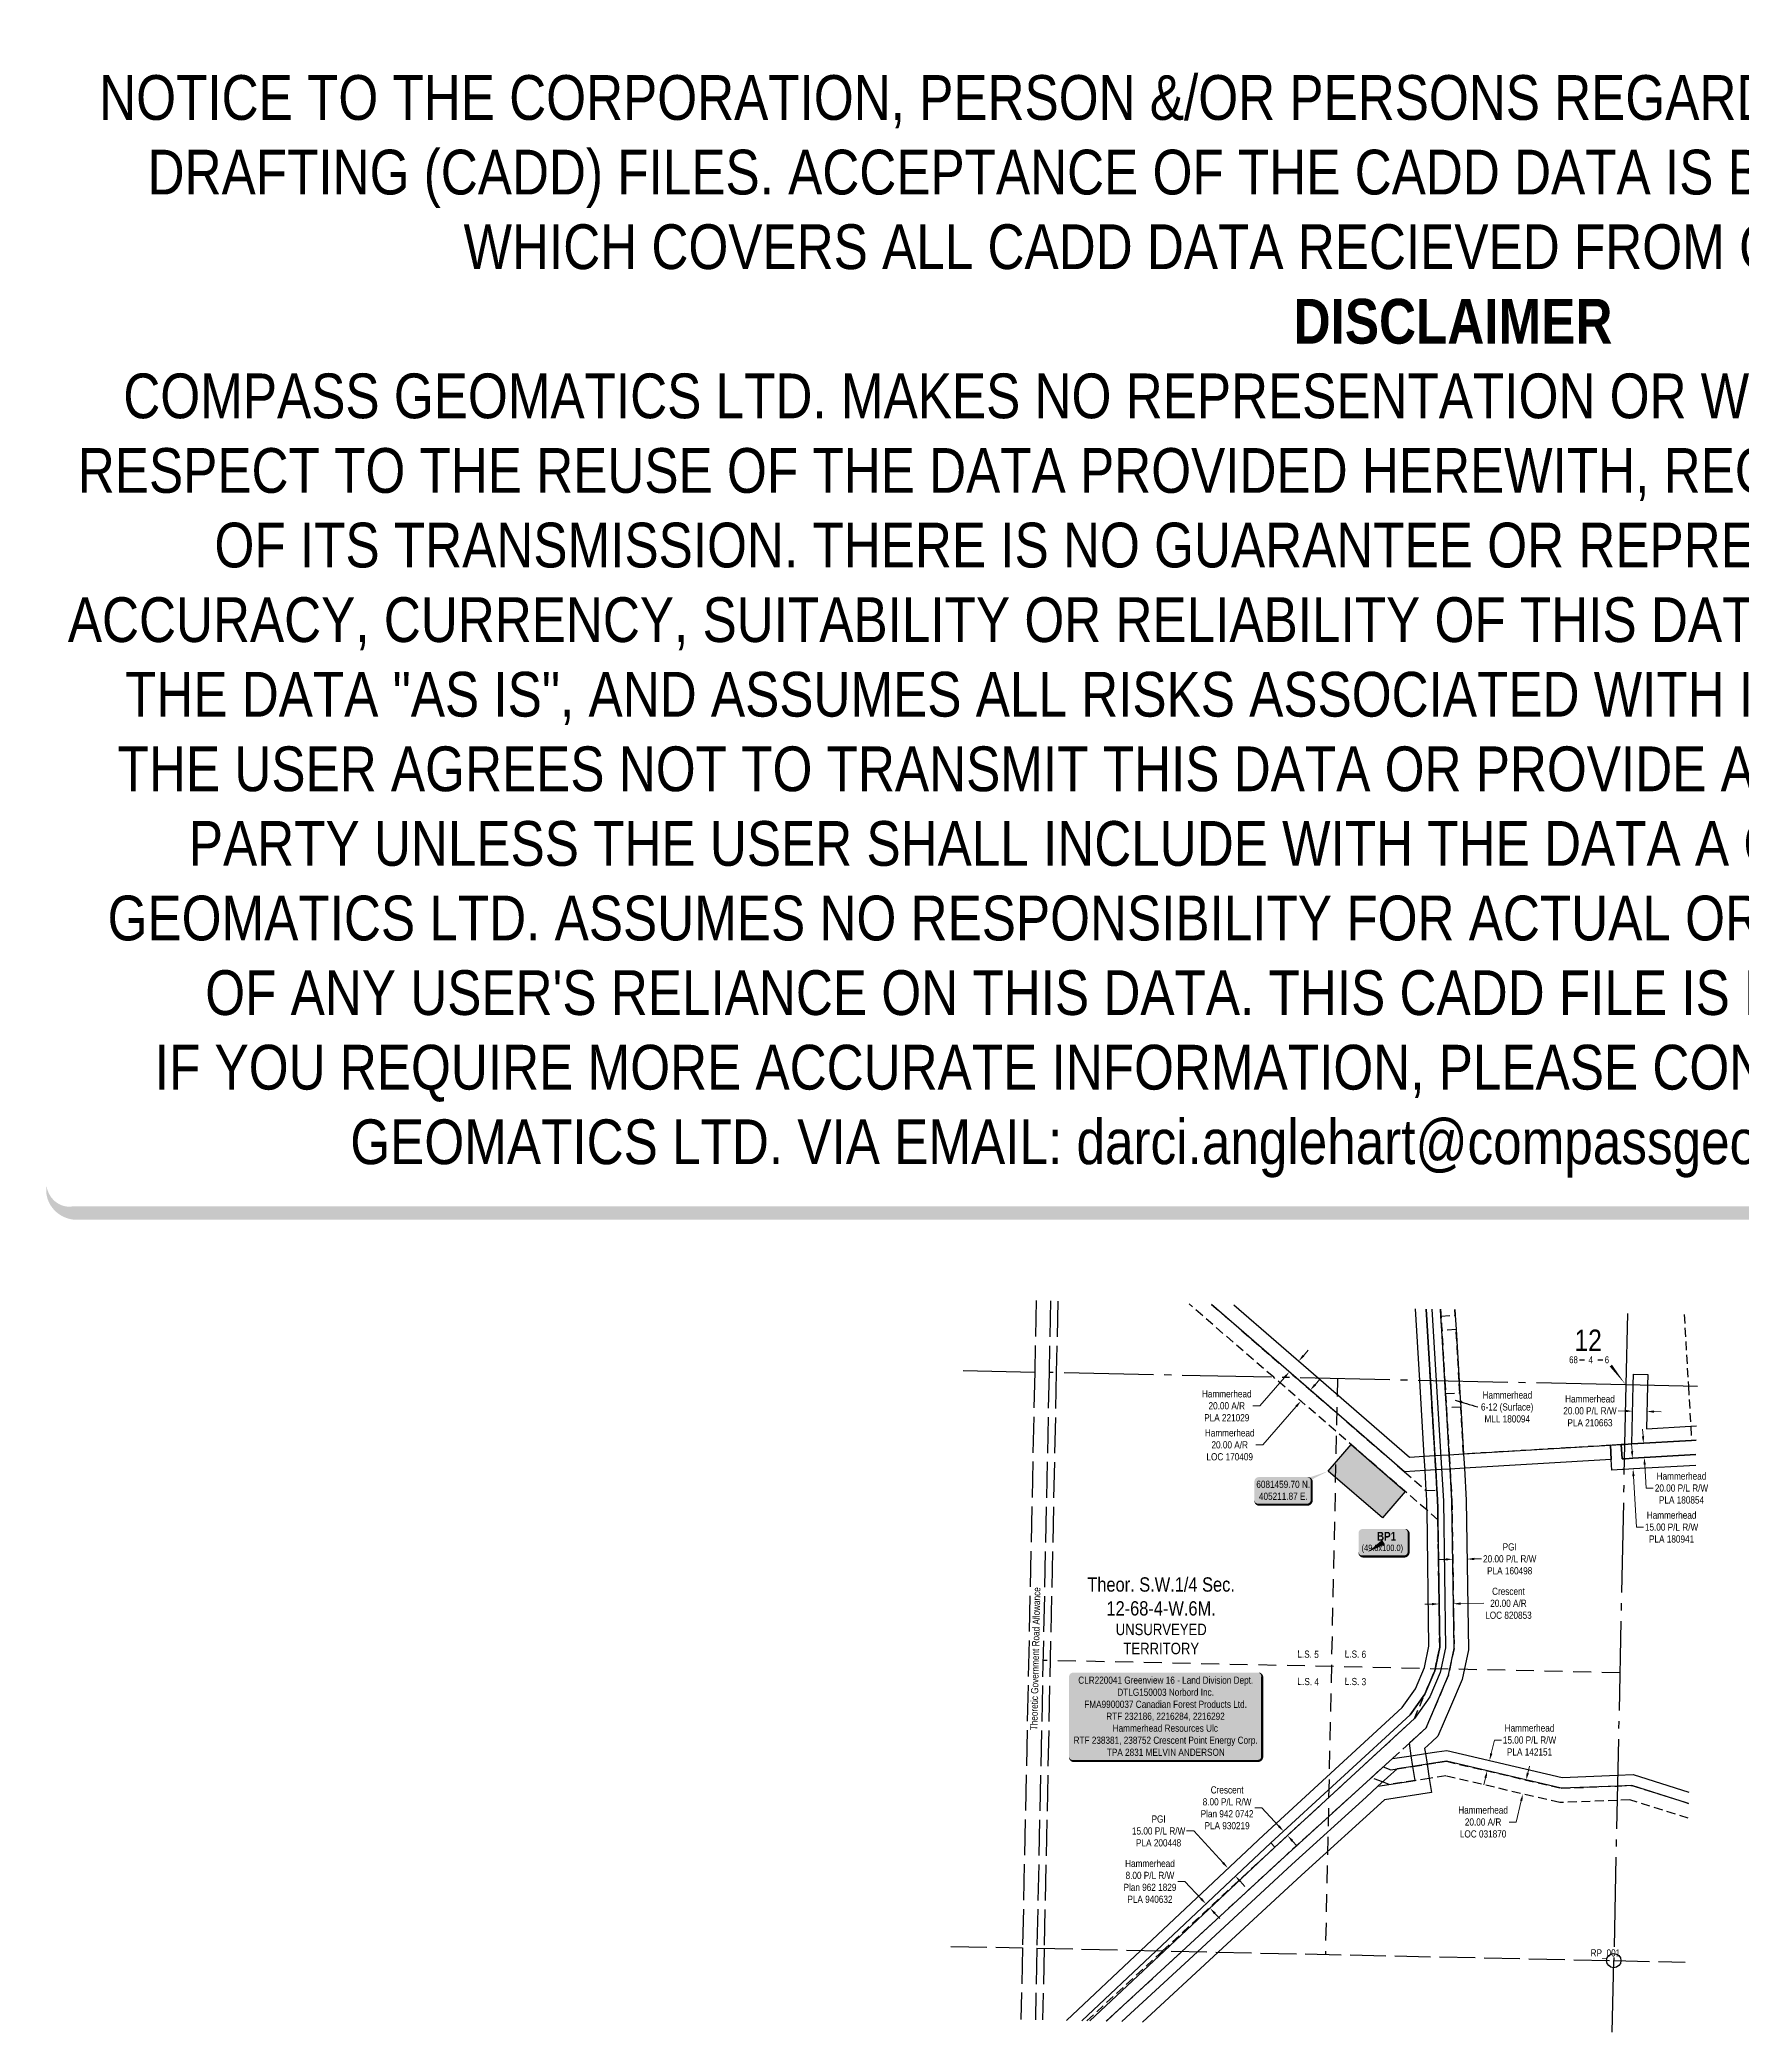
# Model space of a CAD drawing. Extents: x 403412 to 407360, y 6080676 to 6083459.
# Drawn here: x 403412 to 405789, y 6080676 to 6083459 of the extents above; entities that cross this region are included whole.
import ezdxf
from ezdxf.enums import TextEntityAlignment as Align

# ---------------------------------------------------------------- set-up
doc = ezdxf.new("R2010")
doc.units = 0
doc.header["$LTSCALE"] = 5
doc.header["$PDSIZE"] = 0.5
for name, pattern in [('foc-ACCESSROAD', [3.75, 2.5, -1.25]), ('foc-LSD', [8, 5, -3]), ('foc-QUARTERLINE', [33, 25, -3, 2, -3]), ('foc-UNSURVEYED', [12.5, 10, -2.5])]:
    doc.linetypes.add(name, pattern=pattern)
doc.layers.get('Defpoints').update_dxf_attribs({"color": 9})
for name, color, linetype in [('10', 1, 'Continuous'), ('35', 37, 'Continuous'), ('9', 3, 'Continuous'), ('C-AR', 13, 'foc-ACCESSROAD'), ('C-RW', 13, 'Continuous'), ('C-SYMBOL', 7, 'Continuous'), ('DETAIL-T', 7, 'Continuous'), ('F-AR', 190, 'foc-ACCESSROAD'), ('F-RW', 190, 'Continuous'), ('F-WS', 190, 'foc-ACCESSROAD'), ('L-QSEC', 8, 'foc-QUARTERLINE'), ('L-ROAD-T', 7, 'Continuous'), ('L-SECLBL', 7, 'Continuous'), ('L-SECTION-LSD', 7, 'foc-LSD'), ('L-UNS-T', 3, 'Continuous'), ('L-USEC', 7, 'foc-UNSURVEYED'), ('P-TEMP-BLOCKS', 250, 'Continuous'), ('P-TEMP-H', 41, 'Continuous'), ('P-TEMP_WORKSPACE', 46, 'Continuous')]:
    doc.layers.add(name, color=color, linetype=linetype)
for name, color, linetype, lineweight in [('C-AR-T', 13, 'Continuous', 9), ('C-RW-T', 13, 'Continuous', 9), ('F-AR-T', 190, 'Continuous', 9), ('F-RW-T', 190, 'Continuous', 9), ('F-WS-T', 190, 'Continuous', 9)]:
    doc.layers.add(name, color=color, linetype=linetype, lineweight=lineweight)
doc.layers.add('DISCLAIMER', color=7, linetype='Continuous', plot=False)
doc.styles.add('100L', font='ARIALN.TTF', dxfattribs={"height": 11})
doc.styles.add('175L', font='ARIALN.TTF', dxfattribs={"height": 20})
doc.styles.add('80', font='ARIALN.TTF', dxfattribs={"height": 10})
doc.styles.add('80CG', font='ARIALN.TTF', dxfattribs={"height": 10})
doc.styles.add('80L', font='ARIALN.TTF', dxfattribs={"height": 10})
doc.styles.add('BOLD', font='ARIALNB.TTF')
doc.styles.add('SIMPLEX', font='ARIALN.TTF')
doc.dimstyles.new('Compass 5 000', dxfattribs={"dimscale": 5, "dimtxt": 9, "dimasz": 2, "dimexe": 0.2, "dimexo": 0.0625, "dimgap": 0.5, "dimtad": 0, "dimtih": 1, "dimtoh": 1, "dimzin": 0, "dimdsep": 46, "dimtxsty": '80CG', "dimcen": 0.1, "dimse1": 1, "dimse2": 1, "dimclrd": 256, "dimclrt": 256, "dimaunit": 1, "dimadec": 4, "dimazin": 0, "dimtfac": 0.06, "dimtofl": 0, "dimtmove": 0, "dimatfit": 1, "dimfxl": 0.2, "dimtolj": 1, "dimtzin": 0, "dimlwd": -1, "dimarcsym": 0})

# ---------------------------------------------------------------- blocks, each defined once
blk = doc.blocks.new('L-SECLBL')
at = {"layer": '9', "color": 7}
for p, q in [((-5.082139060913505, -27.83004804289613), (-12.28857354467345, -27.83004804289613)), ((20.70431141927111, -27.83004804289613), (13.49787693551116, -27.83004804289613))]:
    blk.add_line(p, q, dxfattribs=at)
at = {"layer": '10', "color": 2, "style": 'SIMPLEX'}
blk.add_attdef('SEC', text='', height=30, dxfattribs=at).set_placement((0, 0), align=Align.MIDDLE)
at = {"layer": '10', "color": 5, "style": '80L'}
blk.add_attdef('TWP', text='', height=9.5, dxfattribs=at).set_placement((-14.43410290347765, -27.36845155570791), align=Align.MIDDLE_RIGHT)
blk.add_attdef('RGE', text='', height=9.5, dxfattribs=at).set_placement((3.622123863462547, -27.36845155570791), align=Align.MIDDLE_CENTER)
blk.add_attdef('MER', text='', height=9.5, dxfattribs=at).set_placement((23.16775162027989, -27.36845155570791), align=Align.MIDDLE_LEFT)
blk = doc.blocks.new('*U419')
h = blk.add_hatch(color=255)
edge = h.paths.add_edge_path()
edge.add_line((-129, -62.5), (129, -62.5))
edge.add_arc((129, -56.5), 6, 270, 360)
edge.add_line((135, -56.5), (135, 55))
edge.add_arc((129, 55), 6, 0, 90)
edge.add_line((129, 61), (-129, 61))
edge.add_arc((-129, 55), 6, 90, 180)
edge.add_line((-135, 55), (-135, -56.5))
edge.add_arc((-129, -56.5), 6, 180, 270)
at = {"color": 44, "flags": 128}
blk.add_lwpolyline([(-129, -62.5, 3, 3, 0), (129, -62.5, 3, 3, 0.414213562373095), (135, -56.5, 3, 3, 0), (135, 55, 3, 0, 0.414213562373095), (129, 61, 0, 0, 0), (-129, 61, 0, 0, 0.414213562373095), (-135, 55, 0, 0, 0), (-135, -56.5, 0, 3, 0.414213562373095)], format="xyseb", close=True, dxfattribs=at)
at = {"color": 44, "style": '80'}
blk.add_attdef('ENTER_TEXT_001', (-35.98567530695772, -4.996589358799454), '', height=10, dxfattribs=at)
blk = doc.blocks.new('*D420')
at = {"layer": 'Defpoints', "color": 0, "transparency": 16777216}
for p in [(405491.2335192653, 6081027.488871176), (405483.6843855345, 6081008.717402964), (405486.6611489438, 6081008.018353018)]:
    blk.add_point(p, dxfattribs=at)
at = {"layer": 'F-AR-T', "transparency": 16777216}
for p, q in [((405490.5429191621, 6081037.923087136), (405492.8290824682, 6081047.658253151)), ((405481.3982222284, 6080998.982236949), (405474.471607034, 6080969.486641134)), ((405474.471607034, 6080969.486641134), (405464.4716070341, 6080969.486641135))]:
    blk.add_line(p, q, dxfattribs=at)
for points in [[(405488.9203914929, 6081038.304114353), (405492.1654468311, 6081037.542059918), (405488.256755856, 6081028.187921122)], [(405479.7756945592, 6080999.363264166), (405483.0207498975, 6080998.601209731), (405483.6843855345, 6081008.717402964)]]:
    blk.add_solid(points, dxfattribs=at)
at = {"layer": 'F-AR-T', "transparency": 16777216, "insert": (405428.1346356836, 6080969.486641133), "char_height": 10, "attachment_point": 5, "style": '80CG'}
blk.add_mtext('\\A1;Hammerhead\\P20.00 A/R\\PLOC 031870', dxfattribs=at)
blk = doc.blocks.new('*D421')
at = {"layer": 'Defpoints', "color": 0, "transparency": 16777216}
for p in [(405173.6935072229, 6081557.620781346), (405187.13691231, 6081545.966592046), (405200.2322718916, 6081561.07242387)]:
    blk.add_point(p, dxfattribs=at)
at = {"layer": 'F-AR-T', "transparency": 16777216}
for p, q in [((405193.3392115091, 6081580.282603128), (405199.8895562137, 6081587.838593086)), ((405167.1431625183, 6081550.064791388), (405120.5067995531, 6081496.268555289)), ((405120.5067995531, 6081496.268555289), (405110.5067995531, 6081496.268555289))]:
    blk.add_line(p, q, dxfattribs=at)
for points in [[(405192.0798798497, 6081581.374327246), (405194.598543169, 6081579.190879012), (405186.7888668044, 6081572.72661317)], [(405165.8838308589, 6081551.156515505), (405168.4024941782, 6081548.973067271), (405173.6935072229, 6081557.620781346)]]:
    blk.add_solid(points, dxfattribs=at)
at = {"layer": 'F-AR-T', "transparency": 16777216, "insert": (405074.1698282026, 6081496.26855529), "char_height": 10, "attachment_point": 5, "style": '80CG'}
blk.add_mtext('\\A1;Hammerhead\\P20.00 A/R\\PLOC 170409', dxfattribs=at)
blk = doc.blocks.new('*D422')
at = {"layer": 'C-AR-T', "transparency": 16777216}
for p, q in [((405356.684809745, 6081273.924725789), (405346.6858510927, 6081273.780414075)), ((405396.6788042444, 6081274.501946087), (405429.2710348879, 6081274.972339138))]:
    blk.add_line(p, q, dxfattribs=at)
for points in [[(405356.6607577926, 6081275.591218897), (405356.7088616973, 6081272.258232679), (405366.6837683973, 6081274.069037503)], [(405396.654752292, 6081276.168439195), (405396.7028561967, 6081272.835452978), (405386.6798455922, 6081274.357634373)]]:
    blk.add_solid(points, dxfattribs=at)
at = {"layer": 'Defpoints', "color": 0, "transparency": 16777216}
for p in [(405366.6320633803, 6081277.651534804), (405386.6281405753, 6081277.940131675), (405386.6798455922, 6081274.357634373)]:
    blk.add_point(p, dxfattribs=at)
at = {"layer": 'C-AR-T', "transparency": 16777216, "insert": (405463.5718534418, 6081274.972339138), "char_height": 10, "attachment_point": 5, "style": '80CG'}
blk.add_mtext('\\A1;Crescent\\P20.00 A/R\\PLOC 820853', dxfattribs=at)
blk = doc.blocks.new('*D423')
at = {"layer": 'Defpoints', "color": 0, "transparency": 16777216}
for p in [(405437.245721785, 6081055.573426976), (405448.4713287441, 6081052.937232055), (405445.0424643293, 6081038.336231222)]:
    blk.add_point(p, dxfattribs=at)
at = {"layer": 'F-RW-T', "transparency": 16777216}
for p, q in [((405439.5319040437, 6081065.30858854), (405443.9218646233, 6081084.002188031)), ((405443.9218646233, 6081084.002188031), (405453.9218646234, 6081084.00218803)), ((405431.5306751117, 6081031.237264579), (405429.2444928532, 6081021.502103016))]:
    blk.add_line(p, q, dxfattribs=at)
for points in [[(405437.9093771165, 6081065.689618916), (405441.1544309711, 6081064.927558163), (405437.245721785, 6081055.573426976)], [(405429.9081481844, 6081031.618294955), (405433.1532020391, 6081030.856234202), (405433.8168573704, 6081040.972426143)]]:
    blk.add_solid(points, dxfattribs=at)
at = {"layer": 'F-RW-T', "transparency": 16777216, "insert": (405493.0078127827, 6081084.002188031), "char_height": 10, "attachment_point": 5, "style": '80CG'}
blk.add_mtext('\\A1;Hammerhead\\P15.00 P/L R/W\\PPLA 142151', dxfattribs=at)
blk = doc.blocks.new('*D424')
at = {"layer": 'Defpoints', "color": 0, "transparency": 16777216}
for p in [(405385.8844918346, 6081329.465491724), (405405.7791740518, 6081336.767472866), (405405.8804055576, 6081329.754114724)]:
    blk.add_point(p, dxfattribs=at)
at = {"layer": 'F-RW-T', "transparency": 16777216}
for p, q in [((405375.784301882, 6081336.334523912), (405365.7853434353, 6081336.190197955)), ((405415.7781324984, 6081336.911798823), (405425.7770909451, 6081337.056124779))]:
    blk.add_line(p, q, dxfattribs=at)
for points in [[(405375.7602475559, 6081338.001016987), (405375.808356208, 6081334.668030837), (405385.7832603286, 6081336.478849867)], [(405415.7540781724, 6081338.578291898), (405415.8021868245, 6081335.245305748), (405405.7791740518, 6081336.767472866)]]:
    blk.add_solid(points, dxfattribs=at)
at = {"layer": 'F-RW-T', "transparency": 16777216, "insert": (405465.3166543831, 6081337.056124779), "char_height": 10, "attachment_point": 5, "style": '80CG'}
blk.add_mtext('\\A1;PGI\\P20.00 P/L R/W\\PPLA 160498', dxfattribs=at)
blk = doc.blocks.new('*D425')
at = {"layer": 'Defpoints', "color": 0, "transparency": 16777216}
for p in [(405637.6326003633, 6081462.583797421), (405652.1706178671, 6081478.45184491), (405653.0416790377, 6081463.480315736)]:
    blk.add_point(p, dxfattribs=at)
at = {"layer": 'F-RW-T', "transparency": 16777216}
for p, q in [((405636.1807096726, 6081487.538444197), (405635.5998801526, 6081497.5215618)), ((405638.2134298834, 6081452.600679819), (405642.3574920797, 6081381.373824386)), ((405642.3574920797, 6081381.373824386), (405652.3574920798, 6081381.373824387))]:
    blk.add_line(p, q, dxfattribs=at)
for points in [[(405637.8445626064, 6081487.635249117), (405634.5168567389, 6081487.441639277), (405636.7615391928, 6081477.555326596)], [(405639.8772828172, 6081452.697484739), (405636.5495769497, 6081452.503874899), (405637.6326003633, 6081462.583797421)]]:
    blk.add_solid(points, dxfattribs=at)
at = {"layer": 'F-RW-T', "transparency": 16777216, "insert": (405691.4434402372, 6081381.373824387), "char_height": 10, "attachment_point": 5, "style": '80CG'}
blk.add_mtext('\\A1;Hammerhead\\P15.00 P/L R/W\\PPLA 180941', dxfattribs=at)
blk = doc.blocks.new('*D426')
at = {"layer": 'Defpoints', "color": 0, "transparency": 16777216}
for p in [(405666.1072321255, 6081499.293985002), (405653.2789479224, 6081478.516397011), (405667.2699140917, 6081479.331268267)]:
    blk.add_point(p, dxfattribs=at)
at = {"layer": 'F-RW-T', "transparency": 16777216}
for p, q in [((405651.534824585, 6081508.462195731), (405650.9533832137, 6081518.445277717)), ((405653.8603892936, 6081468.533315025), (405655.7583051579, 6081435.946969071)), ((405655.7583051579, 6081435.946969071), (405665.7583051579, 6081435.946969072))]:
    blk.add_line(p, q, dxfattribs=at)
for points in [[(405653.1986715825, 6081508.559102627), (405649.8709775874, 6081508.365288836), (405652.1162659562, 6081498.479113746)], [(405655.5242362911, 6081468.630221921), (405652.196542296, 6081468.43640813), (405653.2789479224, 6081478.516397011)]]:
    blk.add_solid(points, dxfattribs=at)
at = {"layer": 'F-RW-T', "transparency": 16777216, "insert": (405705.2978685957, 6081435.946969071), "char_height": 10, "attachment_point": 5, "style": '80CG'}
blk.add_mtext('\\A1;Hammerhead\\P20.00 P/L R/W\\PPLA 180854', dxfattribs=at)
blk = doc.blocks.new('*D427')
at = {"layer": 'Defpoints', "color": 0, "transparency": 16777216}
for p in [(405140.0409273123, 6080968.245838385), (405150.2028251928, 6080957.21439329), (405071.6365469536, 6080905.233393343)]:
    blk.add_point(p, dxfattribs=at)
at = {"layer": 'F-RW-T', "transparency": 16777216}
for p, q in [((405023.9527257564, 6080956.997489149), (405013.952725756, 6080956.997489149)), ((405064.8613001616, 6080912.588393744), (405023.9527257564, 6080956.997489149)), ((405088.5736916261, 6080886.846947846), (405095.3489384181, 6080879.491947444))]:
    blk.add_line(p, q, dxfattribs=at)
for points in [[(405066.0871335617, 6080913.717601543), (405063.635466761, 6080911.459185945), (405071.6365469536, 6080905.233393343)], [(405089.7995250262, 6080887.976155644), (405087.3478582255, 6080885.717740047), (405081.7984448341, 6080894.201948248)]]:
    blk.add_solid(points, dxfattribs=at)
at = {"layer": 'F-RW-T', "transparency": 16777216, "insert": (404974.8667775975, 6080956.997489147), "char_height": 10, "attachment_point": 5, "style": '80CG'}
blk.add_mtext('\\A1;PGI\\P15.00 P/L R/W\\PPLA 200448', dxfattribs=at)
blk = doc.blocks.new('*D428')
at = {"layer": 'Defpoints', "color": 0, "transparency": 16777216}
for p in [(405157.4414095031, 6081598.166946391), (405174.3106554481, 6081583.543342453), (405187.4078435004, 6081598.65177177)]:
    blk.add_point(p, dxfattribs=at)
at = {"layer": 'F-RW-T', "transparency": 16777216}
for p, q in [((405177.0888213874, 6081620.831470449), (405183.6390452194, 6081628.387565192)), ((405150.8911856711, 6081590.610851649), (405116.3882464762, 6081550.809543462)), ((405116.3882464762, 6081550.809543462), (405106.3882464757, 6081550.809543462))]:
    blk.add_line(p, q, dxfattribs=at)
for points in [[(405175.8294722638, 6081621.923174421), (405178.3481705105, 6081619.739766477), (405170.5385975554, 6081613.275375707)], [(405149.6318365475, 6081591.702555621), (405152.1505347942, 6081589.519147677), (405157.4414095031, 6081598.166946391)]]:
    blk.add_solid(points, dxfattribs=at)
at = {"layer": 'F-RW-T', "transparency": 16777216, "insert": (405070.0512751248, 6081550.809543462), "char_height": 10, "attachment_point": 5, "style": '80CG'}
blk.add_mtext('\\A1;Hammerhead\\P20.00 A/R\\PPLA 221029', dxfattribs=at)
blk = doc.blocks.new('*D429')
at = {"layer": 'C-RW-T', "transparency": 16777216}
for p, q in [((405119.2131021069, 6080989.309737865), (405109.2131021074, 6080989.309737865)), ((405142.657104732, 6080963.859652009), (405119.2131021069, 6080989.309737865)), ((405161.6255984688, 6080943.268040504), (405168.4008460296, 6080935.91304081))]:
    blk.add_line(p, q, dxfattribs=at)
for points in [[(405143.8829380143, 6080964.988859935), (405141.4312714492, 6080962.730444081), (405149.4323522928, 6080956.504652315)], [(405162.8514317512, 6080944.39724843), (405160.399765186, 6080942.138832577), (405154.850350908, 6080950.623040197)]]:
    blk.add_solid(points, dxfattribs=at)
at = {"layer": 'Defpoints', "color": 0, "transparency": 16777216}
for p in [(405190.5028430941, 6080994.337793609), (405195.9208417092, 6080988.456181492), (405149.4323522928, 6080956.504652315)]:
    blk.add_point(p, dxfattribs=at)
at = {"layer": 'C-RW-T', "transparency": 16777216, "insert": (405070.5091457618, 6080989.309737865), "char_height": 10, "attachment_point": 5, "style": '80CG'}
blk.add_mtext('\\A1;Crescent\\P8.00 P/L R/W\\PPlan 942 0742\\PPLA 930219', dxfattribs=at)
blk = doc.blocks.new('*D430')
at = {"layer": 'Defpoints', "color": 0, "transparency": 16777216}
for p in [(405068.4397063609, 6080880.718375099), (405041.1033962308, 6080855.028704691), (405073.9161590524, 6080874.890896318)]:
    blk.add_point(p, dxfattribs=at)
at = {"layer": 'F-RW-T', "transparency": 16777216}
for p, q in [((405011.4913608753, 6080886.538792957), (405001.4913608758, 6080886.538792957)), ((405034.2552105961, 6080862.315840857), (405011.4913608753, 6080886.538792957)), ((405053.428034557, 6080841.914089743), (405060.2762201917, 6080834.626953576))]:
    blk.add_line(p, q, dxfattribs=at)
for points in [[(405035.4697332908, 6080863.45720513), (405033.0406879014, 6080861.174476584), (405041.1033962308, 6080855.028704691)], [(405054.6425572517, 6080843.055454016), (405052.2135118623, 6080840.77272547), (405046.5798489223, 6080849.20122591)]]:
    blk.add_solid(points, dxfattribs=at)
at = {"layer": 'F-RW-T', "transparency": 16777216, "insert": (404962.7430661954, 6080886.538792956), "char_height": 10, "attachment_point": 5, "style": '80CG'}
blk.add_mtext('\\A1;Hammerhead\\P8.00 P/L R/W\\PPlan 962 1829\\PPLA 940632', dxfattribs=at)
blk = doc.blocks.new('*D431')
at = {"layer": 'Defpoints', "color": 0, "transparency": 16777216}
for p in [(405637.1768632625, 6081552.82361631), (405657.1637975916, 6081552.39343165), (405656.9600249594, 6081542.925892259)]:
    blk.add_point(p, dxfattribs=at)
at = {"layer": 'F-RW-T', "transparency": 16777216}
for p, q in [((405626.9754060868, 6081543.571260021), (405616.9777215432, 6081543.786443124)), ((405666.957709503, 6081542.710709156), (405676.9553940465, 6081542.495526055))]:
    blk.add_line(p, q, dxfattribs=at)
for points in [[(405627.0112699371, 6081545.237540779), (405626.9395422364, 6081541.904979263), (405636.9730906303, 6081543.356076919)], [(405666.9935733533, 6081544.376989914), (405666.9218456526, 6081541.044428399), (405656.9600249594, 6081542.925892259)]]:
    blk.add_solid(points, dxfattribs=at)
at = {"layer": 'F-RW-T', "transparency": 16777216, "insert": (405577.4381581052, 6081543.786443124), "char_height": 10, "attachment_point": 5, "style": '80CG'}
blk.add_mtext('\\A1;Hammerhead\\P20.00 P/L R/W\\PPLA 210663', dxfattribs=at)
blk = doc.blocks.new('*U439')
h = blk.add_hatch(color=191)
edge = h.paths.add_edge_path()
edge.add_line((-28.99999999999999, -20), (28.99999999999999, -20))
edge.add_arc((28.99999999999999, -14), 6, 270, 360)
edge.add_line((34.99999999999999, -14), (34.99999999999999, 12.5))
edge.add_arc((28.99999999999999, 12.5), 6, 0, 90)
edge.add_line((28.99999999999999, 18.5), (-28.99999999999999, 18.5))
edge.add_arc((-28.99999999999999, 12.5), 6, 90, 180)
edge.add_line((-34.99999999999999, 12.5), (-34.99999999999999, -14))
edge.add_arc((-28.99999999999999, -14), 6, 180, 270)
at = {"color": 250, "flags": 128}
blk.add_lwpolyline([(-28.99999999999999, -20, 3, 3, 0), (28.99999999999999, -20, 3, 3, 0.414213562373095), (34.99999999999999, -14, 3, 3, 0), (34.99999999999999, 12.5, 3, 0, 0.414213562373095), (28.99999999999999, 18.5, 0, 0, 0), (-28.99999999999999, 18.5, 0, 0, 0.414213562373095), (-34.99999999999999, 12.5, 0, 0, 0), (-34.99999999999999, -14, 0, 3, 0.414213562373095)], format="xyseb", close=True, dxfattribs=at)
at = {"flags": 128}
blk.add_lwpolyline([(-21.806652812979, -13.72066276322519, 0, 7.5, 0), (-3.398394867633905e-15, 0, 0, 0, 0)], format="xyseb", dxfattribs=at)
at = {"color": 250}
for tag, p, height, style in [('TEMP_AREA_W1_001', (-9.212824010914055, 2.244292974654144), 12, 'BOLD'), ('ENTER_TEXT_001', (-30.65893587994544, -12.47010782646594), 9, '80')]:
    blk.add_attdef(tag, p, '', height=height, dxfattribs=dict(at, style=style))
blk = doc.blocks.new('*U442')
h = blk.add_hatch(color=254)
edge = h.paths.add_edge_path()
edge.add_line((-33.99999999999998, -20), (33.99999999999998, -20))
edge.add_arc((33.99999999999999, -13.99999999999999), 6.000000000000007, 269.9999999999999, 359.9999999999999)
edge.add_line((39.99999999999999, -14), (39.99999999999999, 12.5))
edge.add_arc((33.99999999999999, 12.49999999999999), 6.000000000000007, 6.785183320455494e-14, 90.00000000000007)
edge.add_line((33.99999999999998, 18.5), (-33.99999999999998, 18.5))
edge.add_arc((-33.99999999999999, 12.49999999999999), 6.000000000000007, 89.99999999999993, 179.9999999999999)
edge.add_line((-39.99999999999999, 12.5), (-39.99999999999999, -14))
edge.add_arc((-33.99999999999999, -13.99999999999999), 6.000000000000007, 180, 270.0000000000001)
at = {"color": 1, "flags": 128}
blk.add_lwpolyline([(63.2503587129351, 26.92610074709517, 0, 10, 0), (0, 0, 5, 5, 0)], format="xyseb", dxfattribs=at)
blk.add_lwpolyline([(-33.99999999999998, -20, 3, 3, 0), (33.99999999999998, -20, 3, 3, 0.4142135623730951), (39.99999999999999, -14, 3, 3, 0), (39.99999999999999, 12.5, 3, 0, 0.4142135623730951), (33.99999999999998, 18.5, 0, 0, 0), (-33.99999999999998, 18.5, 0, 0, 0.4142135623730951), (-39.99999999999999, 12.5, 0, 0, 0), (-39.99999999999999, -14, 0, 3, 0.4142135623730951)], format="xyseb", close=True, dxfattribs=at)
at = {"color": 1, "style": '80'}
blk.add_attdef('ENTER_TEXT_001', (-35.98567530695772, -4.996589358799454), '', height=10, dxfattribs=at)
blk = doc.blocks.new('Disclaimer_Legal')
at = {"layer": 'DISCLAIMER', "color": 254, "flags": 128}
blk.add_lwpolyline([(-3612.859355113964, -1104.601793492536, 37.5, 37.5, 0), (4096.10254652852, -1104.601793492536, 37.5, 37.5, 0.414213562373095), (4171.10254652852, -1029.601793492536, 37.5, 37.5, 0), (4171.10254652852, 2078.694150954953, 37.5, 0, 0.414213562373095), (4096.10254652852, 2153.694150954953, 0, 0, 0), (-3612.859355113964, 2153.694150954953, 0, 0, 0.414213562373095), (-3687.859355113964, 2078.694150954953, 0, 0, 0), (-3687.859355113964, -1029.601793492536, 0, 37.5, 0.414213562373095)], format="xyseb", close=True, dxfattribs=at)
at = {"layer": 'DISCLAIMER', "color": 254, "insert": (241.6215957072782, 533.9211787312088), "char_height": 125, "width": 7717.567617301413, "attachment_point": 5, "style": '80'}
blk.add_mtext('NOTICE TO THE CORPORATION, PERSON &/OR PERSONS REGARDING THIS COMPUTER AIDED DESIGN AND DRAFTING (CADD) FILES. ACCEPTANCE OF THE CADD DATA IS BASED ON THE FOLLOWING DISCLAIMER WHICH COVERS ALL CADD DATA RECIEVED FROM COMPASS GEOMATICS LTD.\\P{\\fArial Narrow|b1|i0|c0|p34;DISCLAIMER}\\PCOMPASS GEOMATICS LTD. MAKES NO REPRESENTATION OR WARRANTIES, EXPRESS OR IMPLIED, WITH RESPECT TO THE REUSE OF THE DATA PROVIDED HEREWITH, REGARDLESS OF ITS FORMAT OR THE MEANS OF ITS TRANSMISSION. THERE IS NO GUARANTEE OR REPRESENTATION TO THE USER AS TO THE ACCURACY, CURRENCY, SUITABILITY OR RELIABILITY OF THIS DATA FOR ANY PURPOSE. THE USER ACCEPTS THE DATA "AS IS", AND ASSUMES ALL RISKS ASSOCIATED WITH ITS USE. BY ACCEPTANCE OF THIS DATA, THE USER AGREES NOT TO TRANSMIT THIS DATA OR PROVIDE ACCESS OR ANY PART OF IT TO ANOTHER PARTY UNLESS THE USER SHALL INCLUDE WITH THE DATA A COPY OF THIS DISCLAIMER. COMPASS GEOMATICS LTD. ASSUMES NO RESPONSIBILITY FOR ACTUAL OR CONSEQUENTIAL DAMAGE AS A RESULT OF ANY USER\'S RELIANCE ON THIS DATA. THIS CADD FILE IS FOR ILLUSTRATION PURPOSES ONLY.\\PIF YOU REQUIRE MORE ACCURATE INFORMATION, PLEASE CONTACT DARCI ANGLEHART AT COMPASS GEOMATICS LTD. VIA EMAIL: darci.anglehart@compassgeomatics.ca OR CELL: 506-961-7292', dxfattribs=at)

msp = doc.modelspace()

# ---------------------------------------------------------------- hatches: boundary and pattern name
at = {"layer": 'P-TEMP-H'}
h = msp.add_hatch(color=256, dxfattribs=at)
h.dxf.hatch_style = 1
h.paths.add_polyline_path([(405243.9552842017, 6081496.71031676), (405319.4848087055, 6081431.233202099), (405287.4010225208, 6081394.223735088), (405211.8714980178, 6081459.700849749)])

# ---------------------------------------------------------------- linework, layer by layer
at = {"layer": '35', "color": 3}
msp.add_circle((405610.68, 6080775.938999999), 9.995980000000008, dxfattribs=at)
at = {"layer": 'C-AR'}
for points in [[(404874.6577330991, 6080691.761132506), (404980.3919281084, 6080789.460476202), (405137.2511041533, 6080934.411002893), (405332.3017820741, 6081114.087087428), (405346.6884368979, 6081148.242337739), (405360.6511371592, 6081180.723461916), (405367.5547489331, 6081213.713520159), (405364.983304786, 6081391.807593068), (405364.7260600943, 6081409.669141328), (405364.6146240142, 6081417.455584483), (405363.8913604573, 6081429.646190755), (405363.6773572539, 6081433.249432644), (405362.0137836699, 6081461.263684913), (405360.8284490327, 6081481.226597459), (405354.6124936996, 6081585.918365149), (405348.6676801743, 6081686.046806419)], [(405368.7329736826, 6081685.614988006), (405374.6712560627, 6081585.487287737), (405375.7480673355, 6081567.726206144), (405376.9332136252, 6081547.769706869), (405380.7974700138, 6081482.411972624), (405381.9808559406, 6081462.448308241), (405384.6039255435, 6081418.192380615), (405387.5829215895, 6081211.786001609), (405379.8151138478, 6081174.665889338), (405364.2276000297, 6081138.407256461), (405348.4126098265, 6081101.205952237), (405325.1010778239, 6081079.849296745), (405301.369572017, 6081058.108684637), (405281.3301369627, 6081039.892732844), (405254.5131071127, 6081015.515692557), (405150.6431161013, 6080921.097618981), (405007.5181385308, 6080788.876395522), (404901.7553565445, 6080691.179288538)]]:
    msp.add_lwpolyline(points, dxfattribs=at)
at = {"layer": 'F-AR'}
for points in [[(405048.6289816242, 6081692.503838053), (405166.9131263192, 6081589.956792276), (405318.356261802, 6081458.67281789), (405348.7030604167, 6081432.370478584), (405363.6773572539, 6081433.249432644), (405363.8913604573, 6081429.646190755), (405364.6146240142, 6081417.455584483), (405364.7260600943, 6081409.669141328), (405364.983304786, 6081391.807593068), (405349.7948611873, 6081404.957188914), (405135.6153578496, 6081590.631016335), (405017.3323310343, 6081693.177362715)], [(405714.8336577759, 6080974.723695983), (405633.2017095326, 6081000.487106647), (405615.3775752992, 6080999.779768609), (405535.2721591292, 6080996.602758502), (405376.2807503297, 6081033.93959737), (405352.9638110082, 6081030.411700096), (405333.1970243431, 6081027.421108303), (405296.8030616671, 6081021.914613524), (405287.6993971374, 6081025.413440347), (405272.0275311491, 6081031.436437482), (405281.3301369627, 6081039.892732844), (405288.5722745595, 6081046.475716565), (405299.0231304131, 6081042.554888649), (405308.0509628098, 6081043.913055416), (405330.1371776286, 6081047.236092679), (405349.906435176, 6081050.210899688), (405364.7381285238, 6081052.442336831), (405377.071313698, 6081054.298359487), (405537.1971089556, 6081016.694928342), (405615.7981931649, 6081019.812350363), (405635.8948053966, 6081020.609128449), (405715.2709092288, 6080995.558225081)]]:
    msp.add_lwpolyline(points, dxfattribs=at)
at = {"layer": 'F-RW'}
for points in [[(404923.3577209252, 6080690.715439544), (405029.1190896526, 6080788.411401856), (405160.7762658668, 6080910.039661154), (405264.6014881624, 6081004.41746762), (405281.2637248406, 6081019.563263105), (405333.1970243431, 6081027.421108303), (405330.1371776286, 6081047.236092679), (405327.846379575, 6081062.071094363), (405325.1010778239, 6081079.849296745), (405348.4126098265, 6081101.205952237), (405364.2276000297, 6081138.407256461), (405379.8151138478, 6081174.665889338), (405387.5829215895, 6081211.786001609), (405384.6039255435, 6081418.192380615), (405381.9808559406, 6081462.448308241), (405380.7974700138, 6081482.411972624), (405376.9180148842, 6081547.955424496), (405375.7315274305, 6081567.881119152), (405374.6712560627, 6081585.487287737), (405370.4825105984, 6081656.097268919), (405369.2975789934, 6081676.054571554), (405368.7321725945, 6081685.615005245)], [(405388.7939131228, 6081685.183263293), (405389.2645952164, 6081677.240700452), (405390.4372286446, 6081657.287368639), (405394.7301369723, 6081585.056397502), (405395.6714125833, 6081569.11881681), (405396.8637945154, 6081549.109717285), (405400.7537247502, 6081483.597704809), (405401.9392034379, 6081463.633303617), (405404.5932324759, 6081418.929966003), (405407.6109911148, 6081209.85847483), (405398.9786248232, 6081168.608610095), (405382.6161144592, 6081130.546289731), (405365.1195718851, 6081089.390375966), (405356.5574767173, 6081081.545992145), (405346.4918916788, 6081072.325082158), (405347.6167217349, 6081065.040060364), (405349.906435176, 6081050.210899688), (405352.9638110082, 6081030.411700096), (405356.0157269869, 6081010.647856563), (405290.2379234247, 6081000.695068794), (405174.2873769068, 6080895.295416784), (405057.9146984851, 6080787.792358743), (404952.1535215013, 6080690.09713208)], [(405079.929413392, 6081691.830232018), (405198.2146501845, 6081589.28280717), (405325.2987644558, 6081479.1181283), (405345.8561919451, 6081480.338304927), (405360.8284490327, 6081481.226597459), (405368.8109412433, 6081481.700604392), (405380.7974700138, 6081482.411972624), (405400.7537079015, 6081483.596904312), (405606.0523600488, 6081495.77797087), (405607.234079789, 6081475.828046012), (405401.9393529673, 6081463.640408046), (405381.9809633703, 6081462.453411425), (405369.9953427356, 6081461.752029946), (405362.0138426642, 6081461.266486662), (405347.020187982, 6081460.385045589), (405318.3473107865, 6081458.680914882), (405166.9123184566, 6081589.956809326), (405048.6284638451, 6081692.503849196)], [(405725.915998728, 6081502.784502519), (405719.4271320543, 6081502.408864512), (405635.9874156231, 6081497.536508645), (405637.7580695392, 6081579.838856784), (405638.0808212759, 6081594.83714956), (405658.0683378376, 6081594.406729185), (405657.7452194879, 6081579.407043273), (405656.439787306, 6081518.754979445), (405718.2445794237, 6081522.33934225), (405726.3362462154, 6081522.808812195)], [(405725.1792099053, 6081467.6773621), (405638.0525455101, 6081462.608230324), (405625.0756218886, 6081461.853804932), (405623.0940051277, 6081461.738848218), (405608.1254857627, 6081460.867522915), (405607.2369041302, 6081475.825083598), (405606.0526736195, 6081495.773659707), (405621.0198991257, 6081496.665823872), (405622.2238540085, 6081476.710432752), (405625.3911129833, 6081476.895293752), (405627.1264020639, 6081476.994601347), (405637.1674999625, 6081477.579422387), (405725.4949722556, 6081482.723075106)], [(405725.4949591467, 6081482.722450477), (405637.1674705512, 6081477.578021516), (405627.1263705499, 6081476.993100407), (405625.3911129833, 6081476.895293752), (405622.2786031209, 6081476.711385338), (405621.0194984179, 6081496.668735377), (405625.8105226526, 6081496.891275665), (405635.9874450351, 6081497.537909516), (405719.4272684901, 6081502.415368574), (405725.9161498182, 6081502.791701791)], [(404901.7553565445, 6080691.179288538), (405007.5181385308, 6080788.876395522), (405150.6431161013, 6080921.097618981), (405254.5131071127, 6081015.515692557), (405281.3301369627, 6081039.892732844), (405301.369572017, 6081058.108684637), (405327.846379575, 6081062.071094363), (405347.6167217349, 6081065.040060364), (405363.3150075681, 6081067.398298402), (405377.692085402, 6081069.558861733), (405538.6402970557, 6081031.762165331), (405616.1136240916, 6081034.835211071), (405637.9139004967, 6081035.699634977), (405715.5988103816, 6081011.182338054)], [(405715.2709092288, 6080995.558225081), (405635.8948053966, 6081020.609128449), (405615.7981931649, 6081019.812350363), (405537.1971089556, 6081016.694928342), (405377.071313698, 6081054.298359487), (405364.7381285238, 6081052.442336831), (405349.906435176, 6081050.210899688), (405330.1371776286, 6081047.236092679), (405308.0509628098, 6081043.913055416), (405281.2637248406, 6081019.563263105), (405264.6014881624, 6081004.41746762), (405160.7762658668, 6080910.039661154), (405029.1190896526, 6080788.411401856), (404923.3577209252, 6080690.715439544)], [(404867.5279004272, 6080691.914225271), (404971.53494698, 6080789.651193559), (405131.8043565801, 6080940.266169658), (405137.2511041533, 6080934.411002893), (404982.951901994, 6080789.405667499), (404878.9441742399, 6080691.66909344)]]:
    msp.add_lwpolyline(points, dxfattribs=at)
at = {"layer": 'F-WS'}
msp.add_lwpolyline([(405708.98566207, 6081678.29252466), (405714.9297419105, 6081578.171893029), (405719.426969505, 6081502.420380172), (405635.9872349488, 6081497.527903275), (405625.8105226526, 6081496.891275665), (405621.019869709, 6081496.664422999), (405606.0530911306, 6081495.771548701), (405400.7537247502, 6081483.597704809), (405396.8637945154, 6081549.109717285), (405376.9180148842, 6081547.955424496), (405375.7315274305, 6081567.881119152), (405395.6714125833, 6081569.11881681), (405394.7301369723, 6081585.056397502), (405390.4372286446, 6081657.287368639), (405370.4825105984, 6081656.097268919), (405369.2975789934, 6081676.054571554), (405389.2645952164, 6081677.240700452), (405388.7939131228, 6081685.183263293)], dxfattribs=at)
at = {"layer": 'L-QSEC'}
for p, q in [((405629.6536882745, 6081679.999801314), (405627.55633001, 6081580.064846276)), ((404701.8091715918, 6081600.024316011), (404801.7453838905, 6081597.833301125)), ((405627.5563300099, 6081580.064846277), (404821.8496694037, 6081597.41133251)), ((405627.5563300099, 6081580.064846277), (405610.6799660097, 6080775.939625494)), ((405727.4927158908, 6081577.913262796), (405627.5563300101, 6081580.064846277)), ((405608.5834363341, 6080676.002176986), (405610.6799660097, 6080775.939625494))]:
    msp.add_line(p, q, dxfattribs=at)
at = {"layer": 'L-SECLBL', "flags": 128}
msp.add_lwpolyline([(405627.5563300099, 6081580.064846277, 0, 3.998392000000003, 0), (405606.5737545885, 6081607.035097722, 3.998392000000003, 3.998392000000003, 0)], format="xyseb", dxfattribs=at)
at = {"layer": 'L-SECTION-LSD'}
msp.add_line((405619.1181084257, 6081178.00034978), (404813.3401450697, 6081195.323524244), dxfattribs=at)
at = {"layer": 'L-USEC'}
for p, q in [((404803.8609961401, 6081697.771407316), (404801.7453838905, 6081597.833301125)), ((404823.9650554799, 6081697.338754633), (404821.8495927307, 6081597.407710602)), ((404834.0218821098, 6081697.122325058), (404831.9064941464, 6081597.194813797)), ((404801.7453838905, 6081597.833301125), (404784.7266701089, 6080793.673506479)), ((404821.8495952302, 6081597.407828695), (404804.8308814484, 6080793.248034057)), ((404831.9064978965, 6081597.194990962), (404814.8877841146, 6080793.035196324)), ((404684.7901554771, 6080795.864554584), (404784.7266701089, 6080793.673506479)), ((404784.7266701089, 6080793.673506479), (404782.6118792661, 6080693.737553977)), ((404804.8308822509, 6080793.248071961), (404802.7159592949, 6080693.305876355)), ((404804.830750706, 6080793.241855716), (405610.6799660097, 6080775.939625494)), ((404814.8877853182, 6080793.035253191), (404812.7727962743, 6080693.089934537)), ((405610.6799660097, 6080775.939625494), (405710.6167641751, 6080773.793563493))]:
    msp.add_line(p, q, dxfattribs=at)
at = {"layer": 'P-TEMP_WORKSPACE'}
msp.add_lwpolyline([(405243.9552842017, 6081496.71031676), (405319.4848087055, 6081431.233202099), (405287.4010225208, 6081394.223735088), (405211.8714980178, 6081459.700849749)], close=True, dxfattribs=at)

# ---------------------------------------------------------------- block references
at = {"xscale": 0.5, "yscale": 0.5, "zscale": 0.5}
msp.add_blockref('Disclaimer_Legal', (405265.2934226354, 6082372.547581113), dxfattribs=at)
at = {"layer": 'DETAIL-T'}
ref = msp.add_blockref('*U442', (405148.6465659491, 6081432.785573295), dxfattribs=dict(at, xscale=0.999598, yscale=0.999598, zscale=0.999598))
ref.add_attrib('ENTER_TEXT_001', '6081459.70 N.', (405111.3661971564, 6081436.202798381), dxfattribs={"layer": '0', "color": 1, "height": 9.995980000000001, "style": '80'})
ref.add_attrib('ENTER_TEXT_002', '405211.87 E.', (405115.0038883775, 6081419.501920474), dxfattribs={"layer": '0', "color": 1, "height": 9.995980000000001, "style": '80'})
at = {"layer": 'L-SECLBL', "xscale": 0.999598, "yscale": 0.999598, "zscale": 0.999598}
msp.add_blockref('L-SECLBL', (405574.8858306461, 6081642.509332499), dxfattribs=at).add_auto_attribs({'SEC': '12', 'TWP': '68', 'RGE': '4', 'MER': '6'})
at = {"layer": 'L-SECLBL'}
ref = msp.add_blockref('*U419', (404984.6146820564, 6081117.284596302), dxfattribs=dict(at, xscale=0.999598, yscale=0.999598, zscale=0.999598))
ref.add_attrib('ENTER_TEXT_001', 'CLR220041 Greenview 16 - Land Division Dept.', (404862.6207692528, 6081162.638116744), dxfattribs={"layer": '0', "color": 44, "height": 9.995980000000005, "style": '80'})
ref.add_attrib('ENTER_TEXT_002', 'DTLG150003 Norbord Inc.', (404917.2031839186, 6081145.800868032), dxfattribs={"layer": '0', "color": 44, "height": 9.995980000000005, "style": '80'})
ref.add_attrib('ENTER_TEXT_003', 'FMA9900037 Canadian Forest Products Ltd.', (404870.9939366744, 6081128.963619319), dxfattribs={"layer": '0', "color": 44, "height": 9.995980000000005, "style": '80'})
ref.add_attrib('ENTER_TEXT_004', 'RTF 232186, 2216284, 2216292', (404901.7046419404, 6081112.262741411), dxfattribs={"layer": '0', "color": 44, "height": 9.995980000000005, "style": '80'})
ref.add_attrib('ENTER_TEXT_005', 'Hammerhead Resources Ulc', (404910.7289799554, 6081095.602774745), dxfattribs={"layer": '0', "color": 44, "height": 9.995980000000005, "style": '80'})
ref.add_attrib('ENTER_TEXT_006', 'RTF 238381, 238752 Crescent Point Energy Corp.', (404856.0817891574, 6081078.765526032), dxfattribs={"layer": '0', "color": 44, "height": 9.995980000000005, "style": '80'})
ref.add_attrib('ENTER_TEXT_007', 'TPA 2831 MELVIN ANDERSON', (404902.5467316607, 6081061.928277319), dxfattribs={"layer": '0', "color": 44, "height": 9.995980000000005, "style": '80'})
at = {"layer": 'P-TEMP-BLOCKS', "xscale": 0.999598, "yscale": 0.999598, "zscale": 0.999598}
msp.add_blockref('*U439', (405289.0725568723, 6081360.425055337), dxfattribs=at).add_auto_attribs({'TEMP_AREA_W1_001': 'BP1', 'ENTER_TEXT_001': '(49.0x100.0)'})

# ---------------------------------------------------------------- texts
at = {"layer": '35', "color": 3, "style": '80'}
msp.add_attdef('RP_001', (405578.3321153998, 6080781.691056298), 'RP', height=9.995980000000008, dxfattribs=at)
at = {"layer": 'C-SYMBOL', "color": 3, "insert": (404978.3245114332, 6081311.271468448), "char_height": 19.99196000000001, "width": 207.4646796977924, "attachment_point": 2, "style": '175L'}
msp.add_mtext('Theor. S.W.1/4 Sec. 12-68-4-W.6M.', dxfattribs=at)
at = {"layer": 'F-WS-T', "insert": (405424.9008813045, 6081570.926848438), "char_height": 9.995980000000005, "attachment_point": 1, "style": '80L'}
msp.add_mtext_dynamic_manual_height_columns('\\pi2.47397;Hammerhead\\P\\pi0.25454;6-12 (Surface)\\P\\pi5.1707;MLL 180094', width=72.59467969085952, gutter_width=49.97990000000002, heights=[0], dxfattribs=at)
at = {"layer": 'L-ROAD-T', "style": '80L'}
msp.add_text('Theoretic Government Road Allowance', height=9.995980000000007, rotation=88.7876104496474, dxfattribs=at).set_placement((404802.6364896823, 6081197.573745904), align=Align.MIDDLE_CENTER)
at = {"layer": 'L-UNS-T', "color": 3, "insert": (404978.4873794595, 6081225.109574992), "char_height": 15.99356800000001, "attachment_point": 5, "style": '80L'}
msp.add_mtext_dynamic_manual_height_columns('UNSURVEYED TERRITORY', width=126.3629333771351, gutter_width=47.48090500000003, heights=[0], dxfattribs=at)

# ---------------------------------------------------------------- dimensions: what is measured, and where the dimension line sits
at = {"layer": 'C-AR-T'}
dim = msp.add_linear_dim(base=(405386.6798455922, 6081274.357634373), p1=(405366.6320633803, 6081277.651534804), p2=(405386.6281405753, 6081277.940131675), angle=0.8268739198528463, text='Crescent\\P20.00 A/R\\PLOC 820853', dimstyle='Compass 5 000', dxfattribs=at)
dim.commit()
dim.dimension.update_dxf_attribs({"geometry": '*D422', "text_midpoint": (405463.5718534418, 6081274.972339138), "dimtype": 161})
at = {"layer": 'C-RW-T'}
dim = msp.add_linear_dim(base=(405149.4323522928, 6080956.504652315), p1=(405195.9208417086, 6080988.456181493), p2=(405190.5028430937, 6080994.33779361), angle=132.6505202419046, text='Crescent\\P8.00 P/L R/W\\PPlan 942 0742\\PPLA 930219', dimstyle='Compass 5 000', dxfattribs=at)
dim.commit()
dim.dimension.update_dxf_attribs({"geometry": '*D429', "text_midpoint": (405070.5091457618, 6080989.309737865), "dimtype": 161})
at = {"layer": 'F-AR-T'}
for base, p1, p2, angle, text, picture, middle in [((405173.6935072229, 6081557.620781346), (405200.2322718911, 6081561.072423871), (405187.1369123102, 6081545.966592047), 229.07773626022075, 'Hammerhead\\P20.00 A/R\\PLOC 170409', '*D421', (405074.1698282026, 6081496.26855529)), ((405483.6843855345, 6081008.717402964), (405491.2335192654, 6081027.488871175), (405486.6611489439, 6081008.018353017), 256.78437696993785, 'Hammerhead\\P20.00 A/R\\PLOC 031870', '*D420', (405428.1346356836, 6080969.486641133))]:
    dim = msp.add_linear_dim(base=base, p1=p1, p2=p2, angle=angle, text=text, dimstyle='Compass 5 000', dxfattribs=at)
    dim.commit()
    dim.dimension.update_dxf_attribs({"geometry": picture, "text_midpoint": middle, "dimtype": 161})
at = {"layer": 'F-RW-T'}
for base, p1, p2, angle, text, picture, middle in [((405157.4414095031, 6081598.166946391), (405187.4078435006, 6081598.651771771), (405174.3106554488, 6081583.543342454), 229.07865281036047, 'Hammerhead\\P20.00 A/R\\PPLA 221029', '*D428', (405070.0512751248, 6081550.809543462)), ((405656.9600249594, 6081542.925892259), (405637.1768632625, 6081552.823616309), (405657.1637975916, 6081552.393431649), 358.7669964755555, 'Hammerhead\\P20.00 P/L R/W\\PPLA 210663', '*D431', (405577.4381581052, 6081543.786443124)), ((405653.2789479224, 6081478.516397011), (405666.1072321255, 6081499.293985002), (405667.2699140917, 6081479.331268267), 273.3332936296545, 'Hammerhead\\P20.00 P/L R/W\\PPLA 180854', '*D426', (405705.2978685957, 6081435.946969071)), ((405637.6326003633, 6081462.583797421), (405652.1706178671, 6081478.45184491), (405653.0416790377, 6081463.480315737), 273.32978204647884, 'Hammerhead\\P15.00 P/L R/W\\PPLA 180941', '*D425', (405691.4434402372, 6081381.373824387)), ((405405.7791740518, 6081336.767472866), (405385.8844918345, 6081329.465491725), (405405.8804055576, 6081329.754114724), 0.8269555277996459, 'PGI\\P20.00 P/L R/W\\PPLA 160498', '*D424', (405465.3166543831, 6081337.056124779)), ((405437.245721785, 6081055.573426976), (405445.042464329, 6081038.336231221), (405448.4713287438, 6081052.937232053), 76.78426542526873, 'Hammerhead\\P15.00 P/L R/W\\PPLA 142151', '*D423', (405493.0078127827, 6081084.002188031)), ((405071.6365469536, 6080905.233393343), (405150.2028251922, 6080957.21439329), (405140.0409273122, 6080968.245838384), 132.6505142538552, 'PGI\\P15.00 P/L R/W\\PPLA 200448', '*D427', (404974.8667775975, 6080956.997489147)), ((405041.1033962308, 6080855.028704691), (405073.916159053, 6080874.890896318), (405068.439706361, 6080880.718375099), 133.22133986547607, 'Hammerhead\\P8.00 P/L R/W\\PPlan 962 1829\\PPLA 940632', '*D430', (404962.7430661954, 6080886.538792956))]:
    dim = msp.add_linear_dim(base=base, p1=p1, p2=p2, angle=angle, text=text, dimstyle='Compass 5 000', dxfattribs=at)
    dim.commit()
    dim.dimension.update_dxf_attribs({"geometry": picture, "text_midpoint": middle, "dimtype": 161})

# ---------------------------------------------------------------- leaders
at = {"layer": 'F-WS-T', "path_type": 1}
msp.add_leader([(405389.185899116, 6081558.588525081), (405420.7194788427, 6081549.200651311)], dimstyle='Compass 5 000', override={"dimgap": 0.5, "dimtad": 0}, dxfattribs=at)

# ---------------------------------------------------------------- next in the draw order: texts
at = {"layer": 'L-SECTION-LSD', "char_height": 9.995980000000007, "attachment_point": 1, "rotation": 358.7684052480215, "style": '100L', "bg_fill": 3, "box_fill_scale": 1.5, "bg_fill_color": 256, "bg_fill_transparency": 0}
for s, width, insert in [('\\pi1.75787;L.S. 5', 30.38892099729503, (405167.0376630956, 6081209.326515401)), ('L.S. 6', 30.4708782264471, (405234.9697439573, 6081209.326515401)), ('\\pi1.98521;L.S. 4', 30.5276178466293, (405167.0376630956, 6081171.05719432)), ('L.S. 3', 30.36370338832517, (405234.9697439573, 6081171.05719432))]:
    msp.add_mtext_dynamic_manual_height_columns(s, width=width, gutter_width=54.97789000000006, heights=[0], dxfattribs=dict(at, insert=insert))

# ---------------------------------------------------------------- next in the draw order: linework, layer by layer
at = {"layer": 'C-RW'}
msp.add_lwpolyline([(405356.6890055847, 6081685.874182181), (405362.6337780409, 6081585.745749957), (405372.6079312557, 6081417.749682409), (405375.5641133839, 6081212.943162729), (405368.3135540289, 6081178.3013306), (405353.703111673, 6081144.309398723), (405332.3017820741, 6081114.087087428), (405137.2511041533, 6080934.411002893), (405131.8043565801, 6080940.266169658), (405326.2633525797, 6081119.39708649), (405346.6884368979, 6081148.242337739), (405360.6511371592, 6081180.723461916), (405367.5547489331, 6081213.713520159), (405364.7269256914, 6081409.669123102), (405364.6146240142, 6081417.455584483), (405363.8909565111, 6081429.646199265), (405354.6124936996, 6081585.918365149), (405348.6676801743, 6081686.046806419)], dxfattribs=at)
at = {"layer": 'F-RW'}
for points in [[(404846.1144407903, 6080692.374018076), (404950.1236343655, 6080790.111753762), (405121.5873814839, 6080951.246882533), (405314.9370883842, 6081129.355911693), (405333.5339644476, 6081155.619122812), (405346.2781440181, 6081185.266020524), (405352.5338630893, 6081215.158687258), (405349.7948611873, 6081404.957188914), (405349.7398869354, 6081408.778218432), (405349.6227114451, 6081416.902243358), (405348.9190190962, 6081428.75648302), (405348.7030604167, 6081432.370478584), (405347.0200826184, 6081460.380042472), (405345.8561919451, 6081480.338304927), (405339.5683622596, 6081586.241608118), (405333.6235321559, 6081686.370566455)], [(405348.6676801743, 6081686.046806419), (405354.6124936996, 6081585.918365149), (405360.8284490327, 6081481.226597459), (405362.0137836699, 6081461.263684913), (405363.6769533113, 6081433.249441153), (405363.8913604573, 6081429.646190755), (405364.6146240142, 6081417.455584483), (405364.7265217447, 6081409.669131609), (405364.9836510263, 6081391.807585781), (405367.5547489331, 6081213.713520159), (405360.6511371592, 6081180.723461916), (405346.6884368979, 6081148.242337739), (405326.2633525797, 6081119.39708649), (405131.8043565801, 6080940.266169658), (404971.5353509808, 6080789.651185015), (404867.5280416037, 6080691.91422224)]]:
    msp.add_lwpolyline(points, dxfattribs=at)
at = {"layer": 'L-SECTION-LSD'}
msp.add_line((405224.7029567269, 6081588.738090322), (405207.7533532411, 6080784.591580292), dxfattribs=at)

doc.saveas('drawing.dxf')
